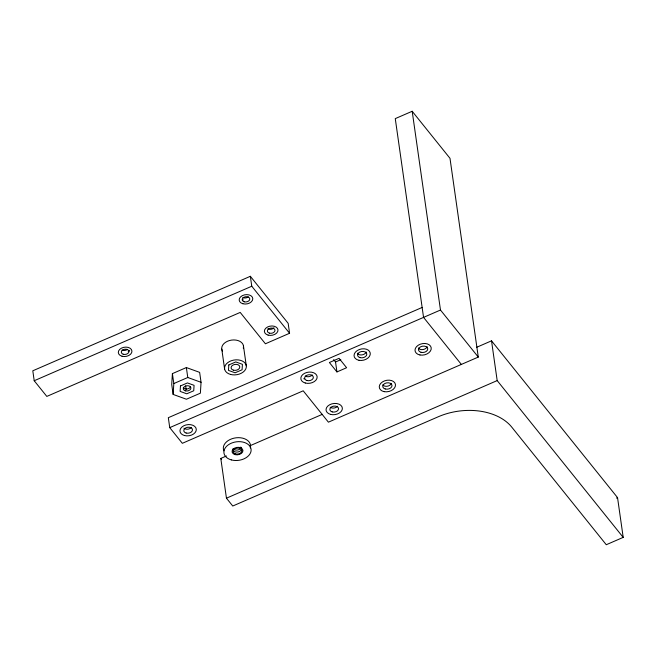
<?xml version="1.0" encoding="UTF-8"?>
<svg xmlns="http://www.w3.org/2000/svg" width="656" height="656" viewBox="0 0 656 656"><rect width="100%" height="100%" fill="white"/><g stroke="black" fill="none" stroke-linecap="round" stroke-linejoin="round"><path stroke-width="0.98" d="M172.405 373.617L171.724 384.49L173.143 394.428L186.419 399.233L200.375 393.174L201.056 382.3L199.637 372.362L186.361 367.557L172.405 373.617L173.815 383.555L173.143 394.428M422.144 307.451L168.33 417.692L169.74 427.63L182.343 443.308L303.203 390.812L328.41 422.169L478.281 357.069L449.991 158.309L412.189 111.274L395.265 118.621L423.555 317.389L461.357 364.424M250.354 276.299L32.8 370.796L34.21 380.734L46.814 396.413L240.203 312.42L265.401 343.777L289.575 333.273L288.164 323.334L250.354 276.299L251.773 286.237L289.575 333.273M34.21 380.734L251.773 286.237M173.815 383.555L187.772 377.495L201.056 382.3M169.74 427.63L440.479 310.034L412.189 111.274M336.946 371.927L329.386 362.522L339.054 358.324L346.614 367.729L336.946 371.927L335.528 361.989L340.808 359.701M476.486 347.368L491.524 340.841L617.542 497.625L623.2 537.379L606.275 544.726L511.77 427.138A54.817 37.31 -8.1 0 0 438.216 416.781L232.749 506.022L226.451 498.183L220.793 458.429L226.435 455.986M249.936 445.777L322.317 414.338M226.451 498.183L497.182 380.587L491.524 340.841M616.484 498.084L617.542 497.625M440.479 310.034L478.281 357.069M497.182 380.587L623.2 537.379M333.642 359.636L335.528 361.989M220.793 458.429L221.58 459.413M243.458 345.892L246.287 365.769M221.769 349.082L224.598 368.959M186.361 367.557L187.772 377.495M185.632 385.851L186.197 389.82M222.532 351.108A10.963 7.462 -8.1 0 1 231.584 340.095A10.963 7.462 -8.1 0 1 243.302 348.18M223.909 450.836A13.702 9.332 -8.1 0 1 236.283 437.782A13.702 9.332 -8.1 0 1 250.297 447.966M241.096 447.687A4.387 2.985 -8.1 0 1 237.513 450.032A4.387 2.985 -8.1 0 1 233.265 448.999M240.76 447.072A4.387 2.985 -8.1 0 1 238.218 451.935A4.387 2.985 -8.1 0 1 232.913 448.934M337.43 406.285A4.387 2.985 -8.1 0 1 330.198 407.212M304.425 378.955A8.225 5.601 -8.1 0 1 303.72 378.709M312.231 374.929A4.387 2.985 -8.1 0 1 305.261 376.052M191.363 427.425A4.387 2.985 -8.1 0 1 183.893 428.147M427.163 346.647A4.666 3.239 -12.2 0 1 423.005 349.558A4.666 3.239 -12.2 0 1 418.421 348.024M391.353 383.489A4.666 3.239 -12.2 0 1 387.261 386.236A4.666 3.239 -12.2 0 1 382.768 384.834M366.212 351.969A4.666 3.239 -12.2 0 1 361.94 354.896A4.666 3.239 -12.2 0 1 357.397 353.199M273.954 327.746A3.838 2.616 -8.1 0 1 267.853 328.73M129.708 350.534A6.855 4.666 -8.1 0 1 128.232 351.518M127.444 349.353A3.838 2.616 -8.1 0 1 122.057 350.025M243.376 299.981A6.855 4.666 -8.1 0 1 242.712 299.866M248.304 296.856A3.838 2.616 -8.1 0 1 242.925 297.529M190.552 386.622A3.838 2.616 -8.1 0 1 187.173 388.959A3.838 2.616 -8.1 0 1 183.286 387.639M180.457 385.958L180.121 391.394L186.763 393.797L193.733 390.771L194.078 385.334L187.436 382.932L180.457 385.958M228.805 364.957L228.468 370.394L235.102 372.797L242.08 369.771L242.425 364.334L235.783 361.932L228.805 364.957M230.494 374.42A10.963 7.462 -8.1 0 0 246.336 366.146A10.963 7.462 -8.1 0 0 229.51 361.522A10.963 7.462 -8.1 0 0 230.494 374.42M233.462 370.189A4.387 2.985 -8.1 0 0 239.801 366.876A4.387 2.985 -8.1 0 0 233.069 365.023A4.387 2.985 -8.1 0 0 233.462 370.189M231.314 459.905A13.702 9.332 -8.1 0 0 251.117 449.557A13.702 9.332 -8.1 0 0 230.084 443.776A13.702 9.332 -8.1 0 0 231.314 459.905M235.028 454.608A5.478 3.731 -8.1 0 0 242.95 450.467A5.478 3.731 -8.1 0 0 234.536 448.155A5.478 3.731 -8.1 0 0 235.028 454.608M235.52 453.903A4.387 2.985 -8.1 0 0 241.859 450.59A4.387 2.985 -8.1 0 0 235.127 448.737A4.387 2.985 -8.1 0 0 235.52 453.903M307.008 380.546A4.387 2.985 -8.1 0 0 313.347 377.233A4.387 2.985 -8.1 0 0 306.614 375.388A4.387 2.985 -8.1 0 0 307.008 380.546M332.215 411.902A4.387 2.985 -8.1 0 0 338.553 408.598A4.387 2.985 -8.1 0 0 331.821 406.745A4.387 2.985 -8.1 0 0 332.215 411.902M186.148 433.042A4.387 2.985 -8.1 0 0 192.487 429.737A4.387 2.985 -8.1 0 0 185.755 427.884A4.387 2.985 -8.1 0 0 186.148 433.042M421.013 352.305A4.658 3.173 -8.1 0 0 427.745 348.787A4.658 3.173 -8.1 0 0 420.594 346.819A4.658 3.173 -8.1 0 0 421.013 352.305M385.269 388.983A4.658 3.173 -8.1 0 0 392.001 385.466A4.658 3.173 -8.1 0 0 384.851 383.498A4.658 3.173 -8.1 0 0 385.269 388.983M360.07 357.627A4.658 3.173 -8.1 0 0 366.802 354.109A4.658 3.173 -8.1 0 0 359.652 352.141A4.658 3.173 -8.1 0 0 360.07 357.627M419.979 354.978A8.225 5.715 -12.2 0 0 431.181 347.688A8.225 5.715 -12.2 0 0 418.2 345.245A8.225 5.715 -12.2 0 0 419.979 354.978M359.029 360.3A8.225 5.715 -12.2 0 0 370.23 353.01A8.225 5.715 -12.2 0 0 357.249 350.558A8.225 5.715 -12.2 0 0 359.029 360.3M384.236 391.657A8.225 5.715 -12.2 0 0 395.437 384.367A8.225 5.715 -12.2 0 0 382.456 381.923A8.225 5.715 -12.2 0 0 384.236 391.657M244.253 301.801A3.838 2.616 -8.1 0 0 249.797 298.906A3.838 2.616 -8.1 0 0 243.909 297.283A3.838 2.616 -8.1 0 0 244.253 301.801M269.452 333.158A3.838 2.616 -8.1 0 0 274.995 330.263A3.838 2.616 -8.1 0 0 269.108 328.64A3.838 2.616 -8.1 0 0 269.452 333.158M123.221 354.248A3.838 2.616 -8.1 0 0 128.937 351.526A3.838 2.616 -8.1 0 0 123.197 349.705A3.838 2.616 -8.1 0 0 123.221 354.248M122.024 356.241A6.855 4.666 -8.1 0 0 131.93 351.067A6.855 4.666 -8.1 0 0 121.409 348.172A6.855 4.666 -8.1 0 0 122.024 356.241M184.41 435.518A8.225 5.601 -8.1 0 0 196.292 429.311A8.225 5.601 -8.1 0 0 183.672 425.834A8.225 5.601 -8.1 0 0 184.41 435.518M185.361 390.837A3.838 2.616 -8.1 0 0 190.912 387.942A3.838 2.616 -8.1 0 0 185.017 386.318A3.838 2.616 -8.1 0 0 185.361 390.837M330.485 414.371A8.225 5.601 -8.1 0 0 342.366 408.171A8.225 5.601 -8.1 0 0 329.747 404.695A8.225 5.601 -8.1 0 0 330.485 414.371M305.278 383.014A8.225 5.601 -8.1 0 0 317.16 376.815A8.225 5.601 -8.1 0 0 304.54 373.338A8.225 5.601 -8.1 0 0 305.278 383.014M268.091 335.101A6.855 4.666 -8.1 0 0 277.996 329.927A6.855 4.666 -8.1 0 0 267.476 327.032A6.855 4.666 -8.1 0 0 268.091 335.101M242.892 303.744A6.855 4.666 -8.1 0 0 252.79 298.57A6.855 4.666 -8.1 0 0 242.277 295.676A6.855 4.666 -8.1 0 0 242.892 303.744"/></g></svg>
